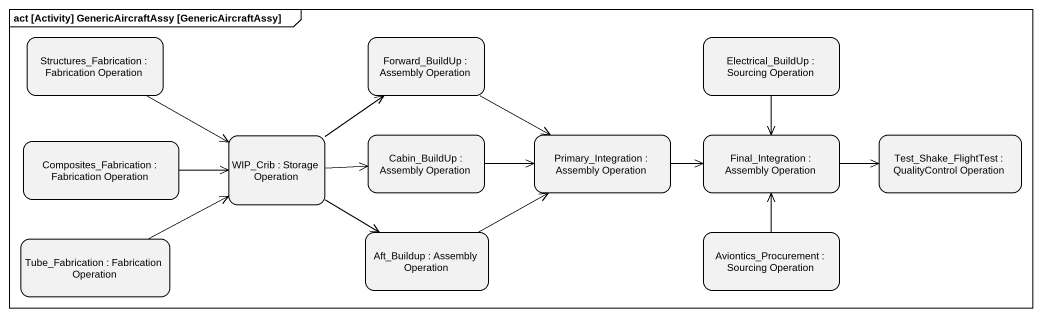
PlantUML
@startuml
mainframe act [Activity] GenericAircraftAssy [GenericAircraftAssy]
hide empty description
state "Structures_Fabrication : Fabrication Operation" as Structures_Fabrication
state "Forward_BuildUp : Assembly Operation" as Forward_BuildUp
state "Electrical_BuildUp : Sourcing Operation" as Electrical_BuildUp
state "WIP_Crib : Storage Operation" as WIP_Crib
state "Cabin_BuildUp : Assembly Operation" as Cabin_BuildUp
state "Primary_Integration : Assembly Operation" as Primary_Integration
state "Final_Integration : Assembly Operation" as Final_Integration
state "Test_Shake_FlightTest : QualityControl Operation" as Test_Shake_FlightTest
state "Composites_Fabrication : Fabrication Operation" as Composites_Fabrication
state "Tube_Fabrication : Fabrication Operation" as Tube_Fabrication
state "Aft_Buildup : Assembly Operation" as Aft_Buildup
state "Aviontics_Procurement : Sourcing Operation" as Aviontics_Procurement
Structures_Fabrication -right-> WIP_Crib
Forward_BuildUp -right-> Primary_Integration
Electrical_BuildUp --> Final_Integration
WIP_Crib -up-> Forward_BuildUp
WIP_Crib -right-> Cabin_BuildUp
WIP_Crib --> Aft_Buildup
Cabin_BuildUp -right-> Primary_Integration
Primary_Integration -right-> Final_Integration
Final_Integration -right-> Test_Shake_FlightTest
Composites_Fabrication -right-> WIP_Crib
Tube_Fabrication -right-> WIP_Crib
Aft_Buildup -right-> Primary_Integration
Aviontics_Procurement -up-> Final_Integration
@enduml
